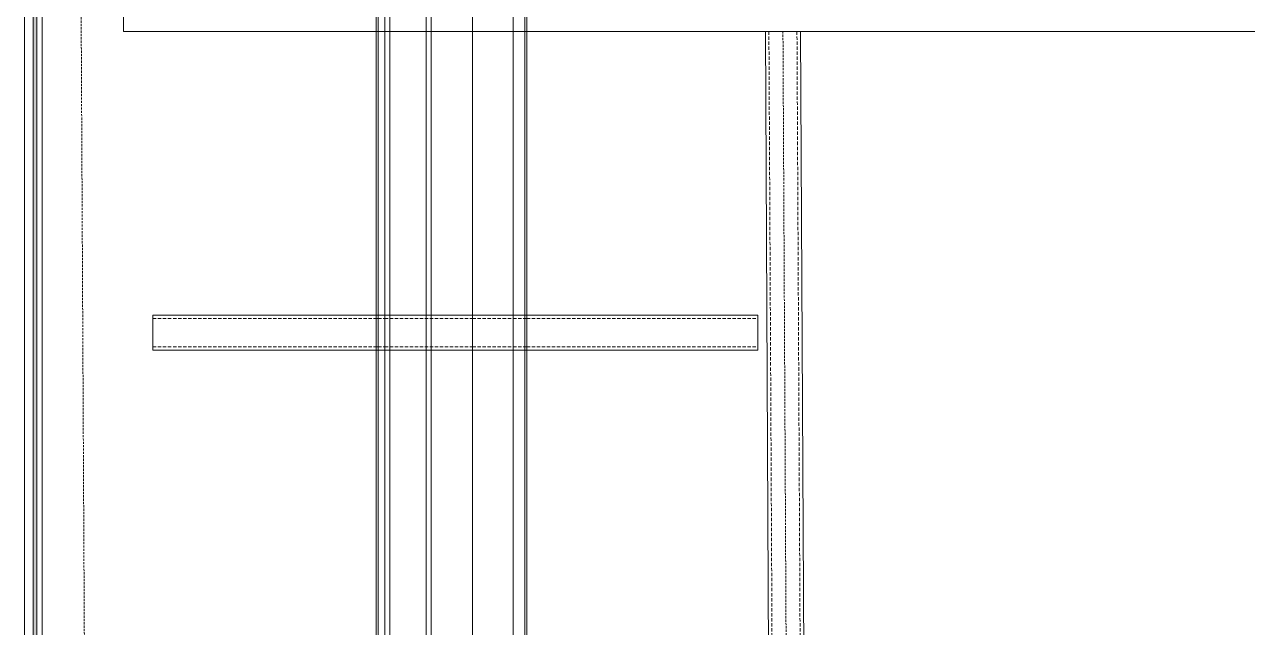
# Model space of a CAD drawing. Header units: centimetres. Extents: x -1906 to 5208, y -261 to 2955.
# Drawn here: x 1109.3 to 1283.6, y 990.1 to 1076 of the extents above; entities that cross this region are included whole.
import ezdxf

# ---------------------------------------------------------------- set-up
doc = ezdxf.new("R2010")
doc.units = ezdxf.units.CM
doc.linetypes.add('_Overhead_2_', pattern=[0.47625, 0.3175, -0.15875])
doc.linetypes.add('Hidden', pattern=[0.714375, 0.47625, -0.238125])
for name, color, linetype, lineweight in [('A-FLOR', 7, 'Continuous', 18), ('A-FLOR-HRAL', 7, 'Continuous', 9), ('A-WALL', 7, 'Continuous', 18), ('A-WALL-PATT', 7, 'Continuous', 50), ('S-BEAM', 7, 'Continuous', 18)]:
    doc.layers.add(name, color=color, linetype=linetype, lineweight=lineweight)

# ---------------------------------------------------------------- blocks, each defined once
blk = doc.blocks.new('Costanera Perfil Z - Parametrizado - h_22cm-1857671-Planta Bodega almacenamiento insumos')
at = {"layer": 'S-BEAM', "color": 254, "lineweight": 9, "true_color": 0xcccccc}
for p, q in [((-10.75, 475.84), (-10.75, -13.52)), ((-10.75, 475.84), (-10.75, -13.52)), ((-10.45, 475.84), (-10.45, -13.52)), ((-10.45, 475.84), (-10.45, -13.52)), ((-8.8, 475.84), (-8.8, -3.77)), ((-8.8, 475.84), (-8.8, -3.77)), ((8.8, 475.84), (8.8, -13.52)), ((8.8, 475.84), (8.8, -13.52)), ((10.45, 475.84), (10.45, -13.52)), ((10.45, 475.84), (10.45, -13.52)), ((10.75, -13.52), (10.75, 475.84)), ((10.75, 475.84), (10.75, -13.52))]:
    blk.add_line(p, q, dxfattribs=at)
blk = doc.blocks.new('Costanera Perfil Z - Parametrizado - h_22cm-V80-Planta Bodega almacenamiento insumos')
at = {"layer": 'S-BEAM', "color": 254, "lineweight": 9, "true_color": 0xcccccc}
for p, q in [((-10.75, 475.75), (-10.75, -13.52)), ((-10.75, 475.75), (-10.75, -13.52)), ((-10.45, 475.75), (-10.45, -13.52)), ((-10.45, 475.75), (-10.45, -13.52)), ((-8.8, 475.75), (-8.8, -3.77)), ((-8.8, 475.75), (-8.8, -3.77)), ((8.8, 475.75), (8.8, -13.52)), ((8.8, 475.75), (8.8, -13.52)), ((10.45, 475.75), (10.45, -13.52)), ((10.45, 475.75), (10.45, -13.52)), ((10.75, -13.52), (10.75, 475.75)), ((10.75, 475.75), (10.75, -13.52))]:
    blk.add_line(p, q, dxfattribs=at)
blk = doc.blocks.new('Costanera Perfil Z - Parametrizado - h_22cm-1857643-Planta Bodega almacenamiento insumos')
at = {"layer": 'S-BEAM', "color": 254, "lineweight": 9, "true_color": 0xcccccc}
for p, q in [((-10.75, 476.93), (-10.75, -12.12)), ((-10.75, 476.93), (-10.75, -12.12)), ((-10.45, 476.93), (-10.45, -12.12)), ((-10.45, 476.93), (-10.45, -12.12)), ((-8.8, 476.93), (-8.8, -2.38)), ((-8.8, 476.93), (-8.8, -2.38)), ((8.8, 476.93), (8.8, -12.12)), ((8.8, 476.93), (8.8, -12.12)), ((10.45, 476.93), (10.45, -12.12)), ((10.45, 476.93), (10.45, -12.12)), ((10.75, -12.12), (10.75, 476.93)), ((10.75, 476.93), (10.75, -12.12))]:
    blk.add_line(p, q, dxfattribs=at)
blk = doc.blocks.new('Costanera Perfil Z - Parametrizado - h_22cm-1857615-Planta Bodega almacenamiento insumos')
at = {"layer": 'S-BEAM', "color": 254, "lineweight": 9, "true_color": 0xcccccc}
for p, q in [((-10.75, 335.62), (-10.75, 295.07)), ((-10.75, 335.62), (-10.75, 295.16)), ((-10.45, 335.62), (-10.45, 295.16)), ((-10.45, 335.62), (-10.45, 295.16)), ((-8.8, 335.62), (-8.8, 295.16)), ((-8.8, 335.62), (-8.8, 295.16)), ((8.8, 335.62), (8.8, -12.82)), ((8.8, 335.62), (8.8, -12.82)), ((10.45, 335.62), (10.45, -12.82)), ((10.45, 335.62), (10.45, 295.07)), ((10.75, -12.82), (10.75, 335.62)), ((10.75, 335.62), (10.75, 295.16)), ((-10.75, 294.85), (-10.75, 294.72)), ((-10.75, 294.85), (-10.75, 294.72)), ((-10.75, 294.64), (-10.75, 294.49)), ((-10.75, 294.64), (-10.75, 294.49)), ((-10.45, 294.85), (-10.45, 294.72)), ((-10.45, 294.85), (-10.45, 294.72)), ((-10.45, 294.64), (-10.45, 294.49)), ((-10.45, 294.64), (-10.45, 294.49)), ((-8.8, 294.84), (-8.8, 294.72)), ((-8.8, 294.84), (-8.8, 294.72)), ((-8.8, 294.63), (-8.8, 294.49)), ((-8.8, 294.63), (-8.8, 294.49)), ((10.45, 294.92), (10.45, 294.8)), ((10.45, 294.72), (10.45, 294.58)), ((10.75, 294.92), (10.75, 294.8)), ((10.75, 294.72), (10.75, 294.58)), ((-10.75, 294.4), (-10.75, 291.15)), ((-10.75, 294.4), (-10.75, 291.15)), ((-10.45, 294.4), (-10.45, 291.15)), ((-10.45, 294.4), (-10.45, 291.15)), ((-8.8, 294.4), (-8.8, 291.15)), ((-8.8, 294.4), (-8.8, 291.15)), ((10.45, 294.49), (10.45, 294.34)), ((10.45, 294.25), (10.45, 291)), ((10.75, 294.49), (10.75, 294.34)), ((10.75, 294.25), (10.75, 290.99)), ((-10.75, 291.06), (-10.75, 290.9)), ((-10.75, 291.06), (-10.75, 290.9)), ((-10.75, 290.82), (-10.75, 290.67)), ((-10.75, 290.82), (-10.75, 290.67)), ((-10.75, 290.6), (-10.75, 290.47)), ((-10.75, 290.6), (-10.75, 290.47)), ((-10.75, 290.32), (-10.75, 195.07)), ((-10.75, 290.23), (-10.75, 195.16)), ((-10.45, 291.06), (-10.45, 290.9)), ((-10.45, 291.06), (-10.45, 290.9)), ((-10.45, 290.82), (-10.45, 290.67)), ((-10.45, 290.82), (-10.45, 290.67)), ((-10.45, 290.6), (-10.45, 290.47)), ((-10.45, 290.6), (-10.45, 290.47)), ((-10.45, 290.23), (-10.45, 195.16)), ((-10.45, 290.23), (-10.45, 195.16)), ((-8.8, 291.05), (-8.8, 290.9)), ((-8.8, 291.05), (-8.8, 290.9)), ((-8.8, 290.81), (-8.8, 290.67)), ((-8.8, 290.81), (-8.8, 290.67)), ((-8.8, 290.59), (-8.8, 290.47)), ((-8.8, 290.59), (-8.8, 290.47)), ((-8.8, 290.23), (-8.8, 195.16)), ((-8.8, 290.23), (-8.8, 195.16)), ((10.45, 290.9), (10.45, 290.76)), ((10.45, 290.67), (10.45, 290.55)), ((10.45, 290.32), (10.45, 195.07)), ((10.75, 290.9), (10.75, 290.76)), ((10.75, 290.67), (10.75, 290.55)), ((10.75, 290.23), (10.75, 195.16))]:
    blk.add_line(p, q, dxfattribs=at)
blk = doc.blocks.new('Costanera Perfil Z - Parametrizado - h_22cm-1857587-Planta Bodega almacenamiento insumos')
at = {"layer": 'S-BEAM', "color": 254, "lineweight": 9, "true_color": 0xcccccc}
for p, q in [((-10.75, 334.71), (-10.75, 294.25)), ((-10.75, 334.71), (-10.75, 294.25)), ((-10.45, 334.71), (-10.45, 294.25)), ((-10.45, 334.71), (-10.45, 294.25)), ((-8.8, 334.71), (-8.8, 294.25)), ((-8.8, 334.71), (-8.8, 294.25)), ((8.8, 334.71), (8.8, 294.25)), ((8.8, 334.71), (8.8, 294.25)), ((10.45, 334.71), (10.45, 294.25)), ((10.45, 334.71), (10.45, 294.25)), ((10.75, 294.25), (10.75, 334.71)), ((10.75, 334.71), (10.75, 294.25)), ((-10.75, 293.93), (-10.75, 293.81)), ((-10.75, 293.93), (-10.75, 293.81)), ((-10.75, 293.22), (-10.75, 293.08)), ((-10.75, 293.22), (-10.75, 293.08)), ((-10.75, 292.99), (-10.75, 290.74)), ((-10.75, 292.99), (-10.75, 290.74)), ((-10.45, 293.93), (-10.45, 293.81)), ((-10.45, 293.93), (-10.45, 293.81)), ((-10.45, 293.22), (-10.45, 293.08)), ((-10.45, 293.22), (-10.45, 293.08)), ((-10.45, 292.99), (-10.45, 290.74)), ((-10.45, 292.99), (-10.45, 290.74)), ((-8.8, 293.93), (-8.8, 293.81)), ((-8.8, 293.93), (-8.8, 293.81)), ((-8.8, 293.22), (-8.8, 293.08)), ((-8.8, 293.22), (-8.8, 293.08)), ((-8.8, 292.98), (-8.8, 290.74)), ((-8.8, 292.98), (-8.8, 290.74)), ((8.8, 294.01), (8.8, 293.89)), ((8.8, 294.01), (8.8, 293.89)), ((8.8, 293.31), (8.8, 293.17)), ((8.8, 293.31), (8.8, 293.17)), ((8.8, 293.08), (8.8, 292.93)), ((8.8, 293.08), (8.8, 292.93)), ((8.8, 292.83), (8.8, 290.59)), ((8.8, 292.83), (8.8, 290.59)), ((10.45, 294.01), (10.45, 293.88)), ((10.45, 294.01), (10.45, 293.88)), ((10.45, 293.31), (10.45, 293.17)), ((10.45, 293.31), (10.45, 293.17)), ((10.45, 293.08), (10.45, 292.93)), ((10.45, 293.08), (10.45, 292.93)), ((10.45, 292.83), (10.45, 290.58)), ((10.45, 292.83), (10.45, 290.58)), ((10.75, 293.88), (10.75, 294.01)), ((10.75, 294.01), (10.75, 293.88)), ((10.75, 293.17), (10.75, 293.31)), ((10.75, 293.31), (10.75, 293.17)), ((10.75, 292.93), (10.75, 293.08)), ((10.75, 293.08), (10.75, 292.93)), ((10.75, 290.58), (10.75, 292.83)), ((10.75, 292.83), (10.75, 290.58)), ((-10.75, 290.65), (-10.75, 290.49)), ((-10.75, 290.65), (-10.75, 290.49)), ((-10.75, 290.41), (-10.75, 290.26)), ((-10.75, 290.41), (-10.75, 290.26)), ((-10.75, 289.69), (-10.75, 289.56)), ((-10.75, 289.69), (-10.75, 289.56)), ((-10.45, 290.64), (-10.45, 290.49)), ((-10.45, 290.64), (-10.45, 290.49)), ((-10.45, 290.4), (-10.45, 290.26)), ((-10.45, 290.4), (-10.45, 290.26)), ((-10.45, 289.69), (-10.45, 289.56)), ((-10.45, 289.69), (-10.45, 289.56)), ((-8.8, 290.64), (-8.8, 290.49)), ((-8.8, 290.64), (-8.8, 290.49)), ((-8.8, 290.4), (-8.8, 290.26)), ((-8.8, 290.4), (-8.8, 290.26)), ((-8.8, 289.68), (-8.8, 289.56)), ((-8.8, 289.68), (-8.8, 289.56)), ((8.8, 290.49), (8.8, 290.35)), ((8.8, 290.49), (8.8, 290.35)), ((8.8, 289.76), (8.8, 289.64)), ((8.8, 289.76), (8.8, 289.64)), ((10.45, 290.49), (10.45, 290.35)), ((10.45, 290.49), (10.45, 290.35)), ((10.45, 289.76), (10.45, 289.64)), ((10.45, 289.76), (10.45, 289.64)), ((10.75, 290.35), (10.75, 290.49)), ((10.75, 290.49), (10.75, 290.35)), ((10.75, 289.64), (10.75, 289.76)), ((10.75, 289.76), (10.75, 289.64)), ((-10.75, 289.32), (-10.75, 194.25)), ((-10.75, 289.32), (-10.75, 194.25)), ((-10.45, 289.32), (-10.45, 194.25)), ((-10.45, 289.32), (-10.45, 194.25)), ((-8.8, 289.32), (-8.8, 194.25)), ((-8.8, 289.32), (-8.8, 194.25)), ((8.8, 289.32), (8.8, 194.25)), ((8.8, 289.32), (8.8, 194.25)), ((10.45, 289.32), (10.45, 194.25)), ((10.45, 289.32), (10.45, 194.25)), ((10.75, 194.25), (10.75, 289.32)), ((10.75, 289.32), (10.75, 194.25))]:
    blk.add_line(p, q, dxfattribs=at)
blk = doc.blocks.new('PQ_RVR_EST-01_ZZ_ZZ_MO_T_A_rvt-2-Planta Bodega almacenamiento insumos')
at = {"layer": 'S-BEAM', "color": 254, "lineweight": 9, "true_color": 0xcccccc}
for p, q in [((-4930.09, 1217.71), (-4930.09, 736.3)), ((-4930.09, 1217.71), (-4930.09, 736.3)), ((-4924.2, 1217.71), (-4924.2, 726.56)), ((-4923.49, 1217.71), (-4923.49, 726.56)), ((-4917.59, 1217.71), (-4917.59, 736.3)), ((-4917.59, 1217.71), (-4917.59, 736.3))]:
    blk.add_line(p, q, dxfattribs=at)
at = {"layer": 'S-BEAM', "color": 254, "true_color": 0xcccccc}
for p, q in [((-4924.2, 1217.71), (-4924.2, 736.3)), ((-4923.49, 736.3), (-4923.49, 1217.71))]:
    blk.add_line(p, q, dxfattribs=at)
at = {"layer": 'S-BEAM', "color": 254, "lineweight": 9, "true_color": 0xcccccc}
for name, p in [('Costanera Perfil Z - Parametrizado - h_22cm-1857671-Planta Bodega almacenamiento insumos', (-4920.59, 740.07)), ('Costanera Perfil Z - Parametrizado - h_22cm-V80-Planta Bodega almacenamiento insumos', (-4920.59, 740.07)), ('Costanera Perfil Z - Parametrizado - h_22cm-1857643-Planta Bodega almacenamiento insumos', (-4920.59, 738.68)), ('Costanera Perfil Z - Parametrizado - h_22cm-1857615-Planta Bodega almacenamiento insumos', (-4920.59, 739.38)), ('Costanera Perfil Z - Parametrizado - h_22cm-1857587-Planta Bodega almacenamiento insumos', (-4920.59, 740.29))]:
    blk.add_blockref(name, p, dxfattribs=at)
blk = doc.blocks.new('Railing - Railing-1966874-Planta Bodega almacenamiento insumos')
at = {"layer": 'A-FLOR-HRAL', "color": 253, "true_color": 0xaaaaaa}
for p, q in [((-4967.32, 1078.99), (-4967.32, 1074.99)), ((-4967.32, 1074.99), (-4931.34, 1074.99)), ((-4931.34, 1074.99), (-4931.04, 1074.99)), ((-4931.04, 1074.99), (-4930.09, 1074.99)), ((-4930.09, 1074.99), (-4929.39, 1074.99)), ((-4929.39, 1074.99), (-4917.59, 1074.99)), ((-4917.59, 1074.99), (-4911.8, 1074.99)), ((-4911.8, 1074.99), (-4910.15, 1074.99)), ((-4910.15, 1074.99), (-4909.85, 1074.99)), ((-4909.85, 1074.99), (-4128.33, 1074.99))]:
    blk.add_line(p, q, dxfattribs=at)
blk = doc.blocks.new('HSS Rectangular - 50 x 120-1968206-Planta Bodega almacenamiento insumos')
at = {"layer": 'S-BEAM', "color": 254, "lineweight": 9, "true_color": 0xcccccc}
for p, q in [((345, 2.5), (-3.45, 2.5)), ((-3.48, -2.5), (344.97, -2.5))]:
    blk.add_line(p, q, dxfattribs=at)
at = {"layer": 'S-BEAM', "color": 254, "linetype": 'Hidden', "lineweight": 9, "true_color": 0xcccccc}
for p, q in [((344.99, 2), (-3.45, 2)), ((344.97, -2), (-3.47, -2))]:
    blk.add_line(p, q, dxfattribs=at)
blk = doc.blocks.new('HSS Rectangular - 50 x 120-V160-Planta Bodega almacenamiento insumos')
at = {"layer": 'S-BEAM', "color": 254, "lineweight": 9, "true_color": 0xcccccc}
for p, q in [((-8.29, 2.5), (-41.22, 2.5)), ((-41.22, 2.5), (-41.22, 2.37)), ((-41.22, 2.5), (-41.22, 1.55)), ((-41.22, 2.37), (-41.22, 2.02)), ((-41.22, 1.97), (-41.22, 2)), ((-41.22, 1.97), (-41.22, 2)), ((-41.22, 1.87), (-41.22, 1.97)), ((-41.22, 1.87), (-41.22, 1.97)), ((-7.99, 2.5), (-8.29, 2.5)), ((-6.34, 2.5), (-7.99, 2.5)), ((-0.55, 2.5), (-6.34, 2.5)), ((11.25, 2.5), (-0.55, 2.5)), ((11.95, 2.5), (11.25, 2.5)), ((12.9, 2.5), (11.95, 2.5)), ((13.2, 2.5), (12.9, 2.5)), ((45, 2.5), (13.2, 2.5)), ((45, 1.55), (45, 2.5)), ((45, 2.47), (45, 2.5)), ((45, 2.37), (45, 2.47)), ((45, 2.22), (45, 2.37)), ((45, 2.02), (45, 2.22)), ((45, 2), (45, 1.97)), ((45, 2), (45, 1.97)), ((45, 1.97), (45, 1.87)), ((45, 1.97), (45, 1.87)), ((-41.22, 1.72), (-41.22, 1.55)), ((-41.22, 1.55), (-41.22, 1.72)), ((-41.22, 1.55), (-41.22, 1.72)), ((-41.22, -1.55), (-41.22, 1.55)), ((-41.22, 1.52), (-41.22, -1.52)), ((-41.22, 1.05), (-41.22, 1.52)), ((-41.22, 1.29), (-41.22, 1.52)), ((-41.22, 1.05), (-41.22, 1.29)), ((-41.22, -1.05), (-41.22, 1.05)), ((-41.22, 1.05), (-41.22, -1.05)), ((45, 1.55), (45, 1.72)), ((45, 1.72), (45, 1.55)), ((45, 1.72), (45, 1.55)), ((45, 1.55), (45, -1.55)), ((45, -1.52), (45, 1.52)), ((45, 1.52), (45, 1.29)), ((45, 1.52), (45, 1.29)), ((45, 1.29), (45, 1.05)), ((45, 1.29), (45, 1.05)), ((45, -1.05), (45, 1.05)), ((45, 1.05), (45, -1.05)), ((-41.22, -1.29), (-41.22, -1.05)), ((-41.22, -1.52), (-41.22, -1.05)), ((-41.22, -1.52), (-41.22, -1.29)), ((-41.22, -1.55), (-41.22, -1.72)), ((-41.22, -1.55), (-41.22, -2.5)), ((-41.22, -1.72), (-41.22, -1.55)), ((-41.22, -1.72), (-41.22, -1.55)), ((45, -1.05), (45, -1.29)), ((45, -1.05), (45, -1.52)), ((45, -1.29), (45, -1.52)), ((45, -2.5), (45, -1.55)), ((45, -1.72), (45, -1.55)), ((45, -1.55), (45, -1.72)), ((45, -1.55), (45, -1.72)), ((-41.22, -2), (-41.22, -1.87)), ((-41.22, -1.97), (-41.22, -1.87)), ((-41.22, -2), (-41.22, -1.97)), ((-41.22, -2.03), (-41.22, -2.22)), ((-41.22, -2.22), (-41.22, -2.47)), ((-41.22, -2.47), (-41.22, -2.5)), ((-41.22, -2.5), (-8.29, -2.5)), ((-8.29, -2.5), (-7.99, -2.5)), ((-7.99, -2.5), (-6.34, -2.5)), ((-6.34, -2.5), (-0.55, -2.5)), ((-0.55, -2.5), (11.25, -2.5)), ((11.25, -2.5), (11.95, -2.5)), ((11.95, -2.5), (12.9, -2.5)), ((12.9, -2.5), (13.2, -2.5)), ((13.2, -2.5), (45, -2.5)), ((45, -1.87), (45, -1.97)), ((45, -1.87), (45, -1.97)), ((45, -1.97), (45, -2)), ((45, -1.97), (45, -2)), ((45, -2.22), (45, -2.03)), ((45, -2.37), (45, -2.22)), ((45, -2.5), (45, -2.37))]:
    blk.add_line(p, q, dxfattribs=at)
at = {"layer": 'S-BEAM', "color": 254, "linetype": 'Hidden', "lineweight": 9, "true_color": 0xcccccc}
for p, q in [((-8.29, 2), (-41.22, 2)), ((-7.99, 2), (-8.29, 2)), ((-6.34, 2), (-7.99, 2)), ((-0.55, 2), (-6.34, 2)), ((11.25, 2), (-0.55, 2)), ((11.95, 2), (11.25, 2)), ((12.9, 2), (11.95, 2)), ((13.2, 2), (12.9, 2)), ((45, 2), (13.2, 2)), ((-8.29, -2), (-41.22, -2)), ((-7.99, -2), (-8.29, -2)), ((-6.34, -2), (-7.99, -2)), ((-0.55, -2), (-6.34, -2)), ((11.25, -2), (-0.55, -2)), ((11.95, -2), (11.25, -2)), ((12.9, -2), (11.95, -2)), ((13.2, -2), (12.9, -2)), ((45, -2), (13.2, -2))]:
    blk.add_line(p, q, dxfattribs=at)
blk = doc.blocks.new('PQ_RVR_ARQ-01_ZZ_ZZ_MO_T_A_rvt-2-Planta Bodega almacenamiento insumos')
at = {"layer": 'A-WALL-PATT', "lineweight": 9, "true_color": 0xdddddd}
blk.add_hatch(color=254, dxfattribs=at).paths.add_polyline_path([(-4979.7, 557.27), (-4979.7, 1872.02), (-4980.2, 1872.02), (-4980.2, 557.27)])
at = {"layer": 'A-FLOR', "color": 254, "linetype": '_Overhead_2_', "lineweight": 9, "true_color": 0xd4d4d4}
for p, q in [((-4969.42, 307.09), (-4974.08, 1215.61)), ((-4974.08, 1215.61), (-4969.42, 307.09)), ((-4873.36, 1075), (-4871.57, 726.56)), ((-4871.57, 726.56), (-4873.36, 1075))]:
    blk.add_line(p, q, dxfattribs=at)
at = {"layer": 'A-WALL', "color": 253, "true_color": 0xaaaaaa}
for p, q in [((-4979.7, 557.27), (-4979.7, 1719.32)), ((-4978.95, 1214.89), (-4978.95, 249.11)), ((-4981.45, 246.6), (-4981.45, 1208.95)), ((-4980.2, 1208.96), (-4980.2, 557.27))]:
    blk.add_line(p, q, dxfattribs=at)
at = {"layer": 'A-FLOR-HRAL', "color": 253, "lineweight": 9, "true_color": 0xaaaaaa}
blk.add_blockref('Railing - Railing-1966874-Planta Bodega almacenamiento insumos', (0, 0), dxfattribs=at)
at = {"layer": 'S-BEAM', "color": 253, "lineweight": 9, "true_color": 0xaaaaaa}
for name, p, rotation in [('HSS Rectangular - 50 x 120-1968206-Planta Bodega almacenamiento insumos', (-4871.59, 730.02), 90.29434886223277), ('HSS Rectangular - 50 x 120-V160-Planta Bodega almacenamiento insumos', (-4918.14, 1032.07), 180)]:
    blk.add_blockref(name, p, dxfattribs=dict(at, rotation=rotation))

msp = doc.modelspace()

# ---------------------------------------------------------------- block references
at = {"lineweight": 5}
for name in ['PQ_RVR_ARQ-01_ZZ_ZZ_MO_T_A_rvt-2-Planta Bodega almacenamiento insumos', 'PQ_RVR_EST-01_ZZ_ZZ_MO_T_A_rvt-2-Planta Bodega almacenamiento insumos']:
    msp.add_blockref(name, (6090.75, 0), dxfattribs=at)

doc.saveas('drawing.dxf')
